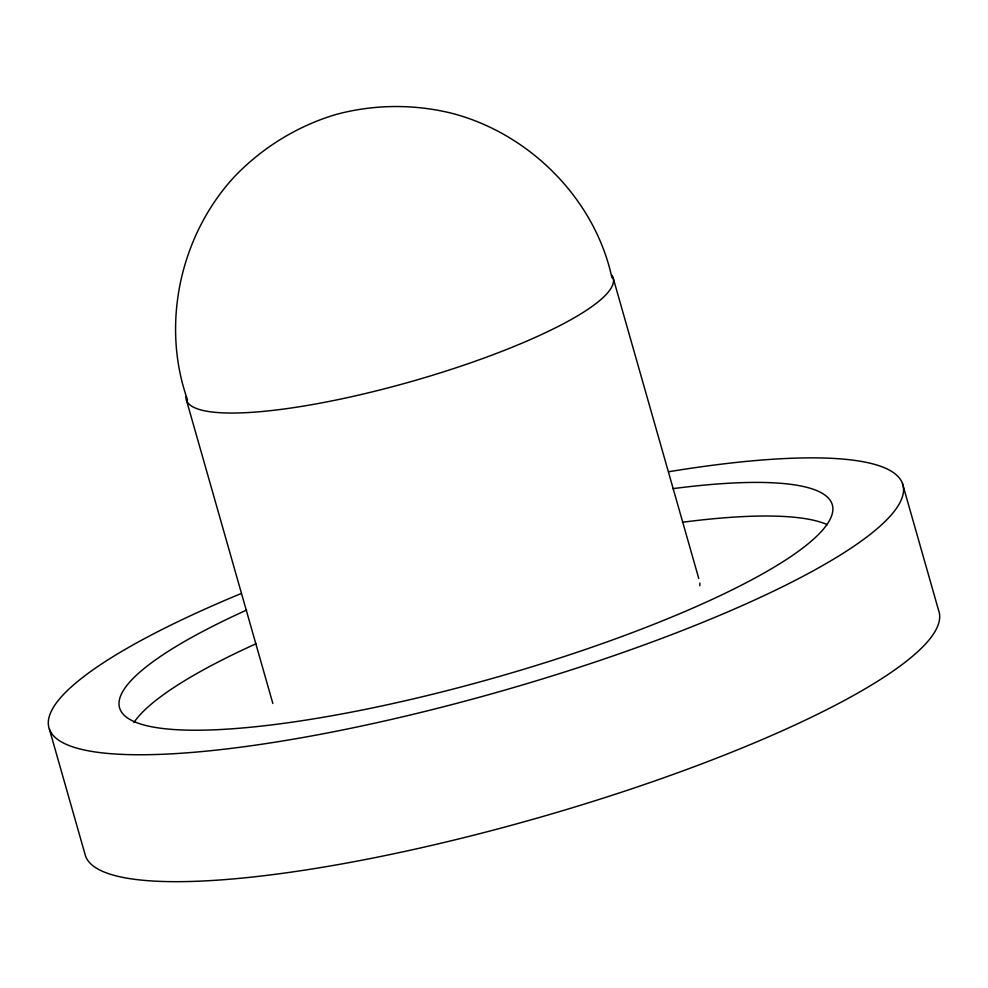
<?xml version="1.0" encoding="UTF-8"?>
<svg xmlns="http://www.w3.org/2000/svg" width="988" height="988" viewBox="0 0 988 988"><rect width="100%" height="100%" fill="white"/><g stroke="black" fill="none" stroke-linecap="round" stroke-linejoin="round"><path stroke-width="1.48" d="M187.547 399.942C160.735 324.41 180.088 235.527 234.378 176.741C261.981 147.904 297.005 126.205 335.216 114.707C373.588 104.148 414.75 103.826 453.307 113.669C530.383 134.319 595.035 199.378 611.905 277.702M902.452 483.453L938.6 610.374A443.908 88.5 -15.9 0 1 542.659 816.533A443.908 88.5 -15.9 0 1 85.548 856.102L49.4 729.181M612.992 277.393L698.763 578.499M186.46 400.251L272.849 703.493M668.654 471.745A443.908 88.5 -15.9 0 1 818.595 567.841A443.908 88.5 -15.9 0 1 164.749 754.177A443.908 88.5 -15.9 0 1 240.813 593.677M611.794 275.158A221.954 44.25 -15.9 0 1 412.021 381.331A221.954 44.25 -15.9 0 1 185.929 396.534M699.887 583.056A221.954 44.25 -15.9 0 1 699.739 585.686M672.902 488.652A370.562 73.878 -15.9 0 1 753.313 578.956A370.562 73.878 -15.9 0 1 225.659 729.23A370.562 73.878 -15.9 0 1 246.617 610.065M133.923 722.524A370.562 73.878 -15.9 0 1 256.188 643.682M682.486 522.257A370.562 73.878 -15.9 0 1 827.45 524.69"/></g></svg>
